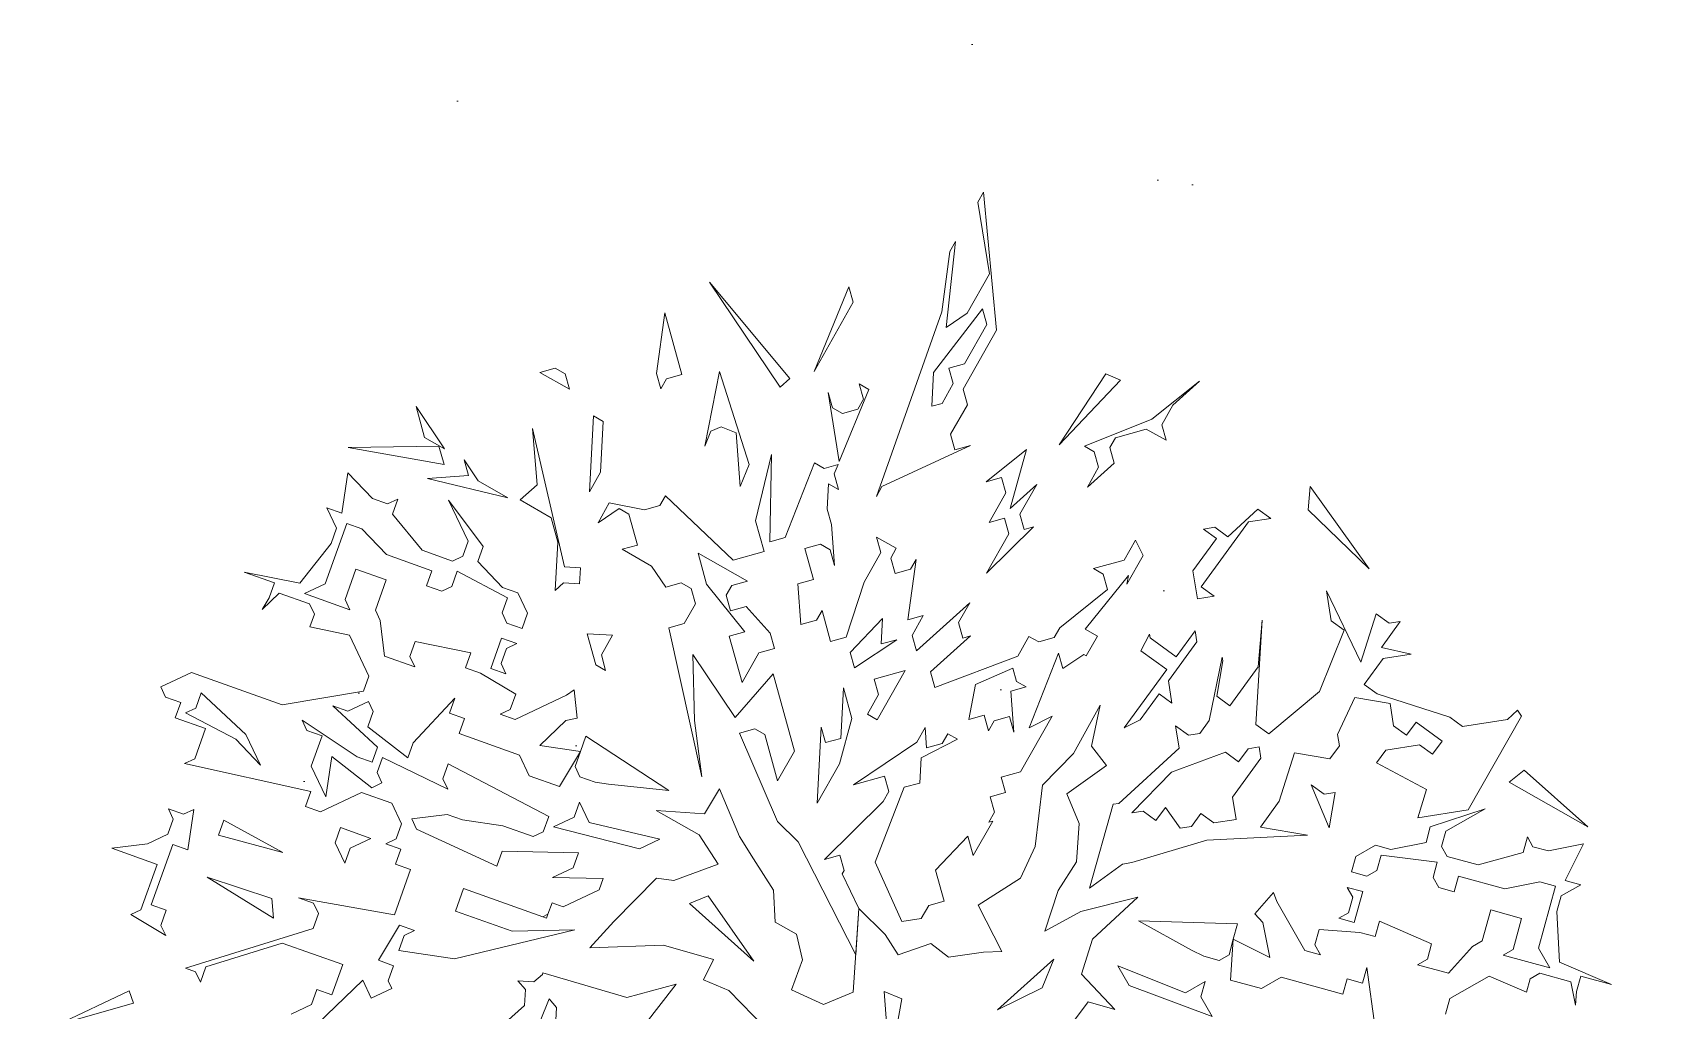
# Model space of a CAD drawing. Header units: millimetres. Extents: x -38151500 to -27467627, y -20617104 to -20349562.
# Drawn here: x -32393783 to -32392596, y -20491200 to -20490487 of the extents above; entities that cross this region are included whole.
import ezdxf

# ---------------------------------------------------------------- set-up
doc = ezdxf.new("R2010")
doc.units = ezdxf.units.MM
doc.header["$MEASUREMENT"] = 0
doc.layers.add('Новый_ГП_озеленение_газон_Ном._пера__74', color=74, linetype='Continuous', lineweight=20)
doc.layers.add('Новый_ГП_озеленение_кустарники_Ном._пера__10', color=7, linetype='Continuous', lineweight=5, true_color=0x616d3a)
pattern_1 = [(37.5, (5709271.23, 0), (-24.0004694, 734.119856), [0, -579.12, 0, -647.7, 0, -619.125]), (7.5, (5709271.2, 0), (674.284925, 1075.23765), [0, -312.42, 0, -521.97, 0, -200.025]), (327.5, (5708802.6, 0), (1186.488555, 2.155777), [0, -190.5, 0, -685.8, 0, -895.35]), (317.5, (5708802.6, 0), (1145.334679, 334.393985), [0, -95.25, 0, -449.58, 0, -514.35])]

msp = doc.modelspace()

# ---------------------------------------------------------------- hatches: boundary and pattern name
at = {"layer": 'Новый_ГП_озеленение_газон_Ном._пера__74', "linetype": 'Continuous', "lineweight": 20}
h = msp.add_hatch(dxfattribs=at)
h.set_pattern_fill('AR_SAND_0005', color=74, style=0, pattern_type=2)
h.set_pattern_definition(pattern_1)
h.paths.add_polyline_path([(-32398350.35, -20497367.72), (-32396559.02, -20498487.23), (-32385931.21, -20481480.46), (-32389482.56, -20479260.77), (-32391580.09, -20482659.05), (-32389868.85, -20483779.86)])
h = msp.add_hatch(dxfattribs=at)
h.set_pattern_fill('AR_SAND_0005', color=74, style=0, pattern_type=2)
h.set_pattern_definition(pattern_1)
h.paths.add_polyline_path([(-32399843.27, -20499759.47), (-32400546.81, -20500886.58), (-32376306.25, -20516314.19), (-32376128.16, -20516022.78), (-32367023.74, -20503608.39), (-32369114.56, -20502301.71, -0.3182453), (-32373938.91, -20505219.97, -0.0136448), (-32376453.02, -20505175.46, 0.258872), (-32380779.38, -20507125.97, -0.3493763), (-32386844.9, -20507972.13, -0.1724048), (-32392006.42, -20500598.54, -0.0780291), (-32392242.85, -20497436.84, -0.2668386), (-32389829.69, -20493744.62, -0.0041241), (-32387722.3, -20492991.46, 0.3045295), (-32386935.14, -20491985.23, -0.0082483), (-32387037.3, -20491100.93), (-32389717.06, -20489426.28), (-32395713.89, -20499021.83), (-32394834.76, -20499571.23), (-32396318.37, -20501945.51)])

# ---------------------------------------------------------------- linework, layer by layer
at = {"layer": 'Новый_ГП_озеленение_кустарники_Ном._пера__10', "color": 77, "lineweight": 5, "true_color": 0x616d3a}
for p, q in [((-32393089.35, -20490603.42), (-32393093.43, -20490610.62)), ((-32393079.73, -20490703.93), (-32393089.35, -20490603.42)), ((-32393093.43, -20490610.62), (-32393085.02, -20490662.91)), ((-32393113.81, -20490646.61), (-32393119.79, -20490690.75)), ((-32393116.67, -20490702.02), (-32393109.73, -20490639.41)), ((-32393109.73, -20490639.41), (-32393113.81, -20490646.61)), ((-32393230.51, -20490739.34), (-32393289.23, -20490668.93)), ((-32393289.23, -20490668.93), (-32393237.63, -20490745.68)), ((-32393187.51, -20490672.42), (-32393212.92, -20490734.08)), ((-32393184.39, -20490683.7), (-32393187.51, -20490672.42)), ((-32393085.02, -20490662.91), (-32393101.32, -20490691.7)), ((-32393212.92, -20490734.08), (-32393184.39, -20490683.7)), ((-32393321.85, -20490691.42), (-32393327.83, -20490735.56)), ((-32393309.36, -20490736.51), (-32393321.85, -20490691.42)), ((-32393119.79, -20490690.75), (-32393167.49, -20490825.35)), ((-32393125.78, -20490734.89), (-32393090.05, -20490688.58)), ((-32393101.32, -20490691.7), (-32393116.67, -20490702.02)), ((-32393090.05, -20490688.58), (-32393086.92, -20490699.86)), ((-32393104.18, -20490747.12), (-32393079.73, -20490703.93)), ((-32393086.92, -20490699.86), (-32393103.23, -20490728.65)), ((-32393401.72, -20490731.74), (-32393413, -20490734.87)), ((-32393394.52, -20490735.82), (-32393401.72, -20490731.74)), ((-32393103.23, -20490728.65), (-32393114.5, -20490731.77)), ((-32393114.5, -20490731.77), (-32393111.38, -20490743.05)), ((-32393413, -20490734.87), (-32393391.4, -20490747.09)), ((-32393391.4, -20490747.09), (-32393394.52, -20490735.82)), ((-32393327.83, -20490735.56), (-32393324.71, -20490746.83)), ((-32393324.71, -20490746.83), (-32393320.63, -20490739.63)), ((-32393320.63, -20490739.63), (-32393309.36, -20490736.51)), ((-32393292.66, -20490788.55), (-32393282, -20490734.19)), ((-32393282, -20490734.19), (-32393260.21, -20490801.92)), ((-32393237.63, -20490745.68), (-32393230.51, -20490739.34)), ((-32393172.85, -20490747.26), (-32393180.05, -20490743.19)), ((-32393180.05, -20490743.19), (-32393176.93, -20490754.46)), ((-32393127.05, -20490759.52), (-32393125.78, -20490734.89)), ((-32393111.38, -20490743.05), (-32393119.53, -20490757.44)), ((-32393000.01, -20490735.82), (-32393034.18, -20490787.76)), ((-32393034.18, -20490787.76), (-32392989.47, -20490740.51)), ((-32392989.47, -20490740.51), (-32393000.01, -20490735.82)), ((-32392931.76, -20490741.19), (-32392966.53, -20490769.03)), ((-32392951.18, -20490758.71), (-32392931.76, -20490741.19)), ((-32393199.48, -20490760.71), (-32393202.6, -20490749.43)), ((-32393202.6, -20490749.43), (-32393194.5, -20490799.79)), ((-32393194.5, -20490799.79), (-32393172.85, -20490747.26)), ((-32393176.93, -20490754.46), (-32393181.01, -20490761.66)), ((-32393119.53, -20490757.44), (-32393127.05, -20490759.52)), ((-32393101.06, -20490758.4), (-32393104.18, -20490747.12)), ((-32393482.55, -20490790.54), (-32393503.19, -20490759.84)), ((-32393503.19, -20490759.84), (-32393496.94, -20490782.39)), ((-32393373.88, -20490766.52), (-32393376.74, -20490821.94)), ((-32393366.68, -20490770.6), (-32393373.88, -20490766.52)), ((-32393192.28, -20490764.78), (-32393199.48, -20490760.71)), ((-32393181.01, -20490761.66), (-32393192.28, -20490764.78)), ((-32393113.29, -20490779.99), (-32393101.06, -20490758.4)), ((-32392966.53, -20490769.03), (-32393015.71, -20490788.72)), ((-32392959.34, -20490773.11), (-32392951.18, -20490758.71)), ((-32393414.89, -20490816.89), (-32393418.33, -20490775.67)), ((-32393418.33, -20490775.67), (-32393394.96, -20490876.66)), ((-32393368.59, -20490807.54), (-32393366.68, -20490770.6)), ((-32393288.2, -20490777.73), (-32393292.66, -20490788.55)), ((-32393280.56, -20490774.55), (-32393288.2, -20490777.73)), ((-32393269.75, -20490779.01), (-32393280.56, -20490774.55)), ((-32393266.9, -20490818.15), (-32393269.75, -20490779.01)), ((-32393110.17, -20490791.26), (-32393113.29, -20490779.99)), ((-32392993.16, -20490782.47), (-32392970.61, -20490776.23)), ((-32392970.61, -20490776.23), (-32392956.21, -20490784.38)), ((-32392956.21, -20490784.38), (-32392959.34, -20490773.11)), ((-32393486.59, -20490788.63), (-32393552.68, -20490789.52)), ((-32393552.68, -20490789.52), (-32393482.63, -20490802.05)), ((-32393496.94, -20490782.39), (-32393482.55, -20490790.54)), ((-32393482.63, -20490802.05), (-32393486.59, -20490788.63)), ((-32393163.42, -20490818.15), (-32393098.89, -20490788.14)), ((-32393098.89, -20490788.14), (-32393110.17, -20490791.26)), ((-32393058, -20490791.09), (-32393087.43, -20490814.65)), ((-32393069.91, -20490834.08), (-32393058, -20490791.09)), ((-32393015.71, -20490788.72), (-32393008.51, -20490792.79)), ((-32393008.51, -20490792.79), (-32393005.39, -20490804.07)), ((-32392997.23, -20490789.67), (-32392993.16, -20490782.47)), ((-32392994.11, -20490800.95), (-32392997.23, -20490789.67)), ((-32393457.83, -20490814.05), (-32393468.15, -20490798.7)), ((-32393468.15, -20490798.7), (-32393465.03, -20490809.97)), ((-32393260.21, -20490801.92), (-32393266.9, -20490818.15)), ((-32393243.91, -20490794.65), (-32393255.59, -20490843.01)), ((-32393245.27, -20490858.36), (-32393243.91, -20490794.65)), ((-32393212.66, -20490800.77), (-32393233.99, -20490855.24)), ((-32393205.46, -20490804.85), (-32393212.66, -20490800.77)), ((-32393195.44, -20490802.08), (-32393205.46, -20490804.85)), ((-32393198.26, -20490808.93), (-32393195.44, -20490802.08)), ((-32393013.54, -20490818.46), (-32392994.11, -20490800.95)), ((-32393005.39, -20490804.07), (-32393013.54, -20490818.46)), ((-32393553.06, -20490808.02), (-32393557.36, -20490837.53)), ((-32393534.94, -20490826.89), (-32393553.06, -20490808.02)), ((-32393465.03, -20490809.97), (-32393494.78, -20490812.14)), ((-32393494.78, -20490812.14), (-32393436.24, -20490826.27)), ((-32393436.24, -20490826.27), (-32393457.83, -20490814.05)), ((-32393427.25, -20490827.88), (-32393414.89, -20490816.89)), ((-32393376.74, -20490821.94), (-32393368.59, -20490807.54)), ((-32393203.29, -20490834.6), (-32393202.34, -20490816.12)), ((-32393202.34, -20490816.12), (-32393195.14, -20490820.2)), ((-32393195.14, -20490820.2), (-32393198.26, -20490808.93)), ((-32393087.43, -20490814.65), (-32393076.15, -20490811.53)), ((-32393076.15, -20490811.53), (-32393073.03, -20490822.8)), ((-32393050.48, -20490816.56), (-32393069.91, -20490834.08)), ((-32393062.71, -20490838.15), (-32393050.48, -20490816.56)), ((-32393523.92, -20490830.81), (-32393534.94, -20490826.89)), ((-32393516.45, -20490827.27), (-32393523.92, -20490830.81)), ((-32393520.37, -20490838.29), (-32393516.45, -20490827.27)), ((-32393454.25, -20490861.84), (-32393479.46, -20490828.02)), ((-32393479.46, -20490828.02), (-32393465.27, -20490857.91)), ((-32393404.58, -20490840.94), (-32393427.25, -20490827.88)), ((-32393321.33, -20490824.8), (-32393325.4, -20490832)), ((-32393271.89, -20490871.8), (-32393321.33, -20490824.8)), ((-32393167.49, -20490825.35), (-32393163.42, -20490818.15)), ((-32393073.03, -20490822.8), (-32393085.26, -20490844.4)), ((-32392852.61, -20490835.01), (-32392851.1, -20490818.02)), ((-32392851.1, -20490818.02), (-32392808.14, -20490878.26)), ((-32393557.36, -20490837.53), (-32393568.38, -20490833.61)), ((-32393568.38, -20490833.61), (-32393561.28, -20490848.55)), ((-32393498.71, -20490864.63), (-32393520.37, -20490838.29)), ((-32393362.35, -20490830.09), (-32393370.5, -20490844.49)), ((-32393370.5, -20490844.49), (-32393355.15, -20490834.17)), ((-32393336.68, -20490835.12), (-32393362.35, -20490830.09)), ((-32393355.15, -20490834.17), (-32393347.95, -20490838.24)), ((-32393347.95, -20490838.24), (-32393341.71, -20490860.79)), ((-32393325.4, -20490832), (-32393336.68, -20490835.12)), ((-32393200.17, -20490845.87), (-32393203.29, -20490834.6)), ((-32393059.59, -20490849.43), (-32393062.71, -20490838.15)), ((-32392911.17, -20490854.71), (-32392889.22, -20490834.52)), ((-32392889.22, -20490834.52), (-32392879.76, -20490841.41)), ((-32392808.14, -20490878.26), (-32392852.61, -20490835.01)), ((-32393569.51, -20490889.09), (-32393553.81, -20490845)), ((-32393561.28, -20490848.55), (-32393565.21, -20490859.57)), ((-32393553.81, -20490845), (-32393542.79, -20490848.93)), ((-32393542.79, -20490848.93), (-32393524.67, -20490867.8)), ((-32393399.77, -20490858.8), (-32393404.58, -20490840.94)), ((-32393255.59, -20490843.01), (-32393249.34, -20490865.56)), ((-32393198, -20490875.62), (-32393200.17, -20490845.87)), ((-32393087.17, -20490881.34), (-32393052.82, -20490847.55)), ((-32393070.86, -20490852.55), (-32393087.17, -20490881.34)), ((-32393085.26, -20490844.4), (-32393073.99, -20490841.27)), ((-32393073.99, -20490841.27), (-32393070.86, -20490852.55)), ((-32393052.82, -20490847.55), (-32393059.59, -20490849.43)), ((-32392896.11, -20490843.97), (-32392930.54, -20490891.25)), ((-32392928.79, -20490849.11), (-32392920.62, -20490847.83)), ((-32392919.34, -20490856), (-32392928.79, -20490849.11)), ((-32392920.62, -20490847.83), (-32392911.17, -20490854.71)), ((-32392879.76, -20490841.41), (-32392896.11, -20490843.97)), ((-32393565.21, -20490859.57), (-32393588, -20490888.71)), ((-32393476.67, -20490872.48), (-32393498.71, -20490864.63)), ((-32393465.27, -20490857.91), (-32393469.19, -20490868.93)), ((-32393458.17, -20490872.86), (-32393454.25, -20490861.84)), ((-32393401.83, -20490893.83), (-32393399.77, -20490858.8)), ((-32393341.71, -20490860.79), (-32393352.98, -20490863.91)), ((-32393352.98, -20490863.91), (-32393331.39, -20490876.14)), ((-32393233.99, -20490855.24), (-32393245.27, -20490858.36)), ((-32393219.6, -20490863.39), (-32393208.32, -20490860.27)), ((-32393213.35, -20490885.94), (-32393219.6, -20490863.39)), ((-32393208.32, -20490860.27), (-32393201.12, -20490864.34)), ((-32393201.12, -20490864.34), (-32393198, -20490875.62)), ((-32393152.91, -20490863.13), (-32393167.3, -20490854.98)), ((-32393167.3, -20490854.98), (-32393164.18, -20490866.25)), ((-32393156.98, -20490870.33), (-32393152.91, -20490863.13)), ((-32392978.5, -20490857.32), (-32392986.65, -20490871.71)), ((-32392972.9, -20490868.41), (-32392978.5, -20490857.32)), ((-32392936.56, -20490879.64), (-32392919.34, -20490856)), ((-32393524.67, -20490867.8), (-32393491.61, -20490879.57)), ((-32393469.19, -20490868.93), (-32393476.67, -20490872.48)), ((-32393440.06, -20490891.73), (-32393458.17, -20490872.86)), ((-32393331.39, -20490876.14), (-32393321.07, -20490891.49)), ((-32393291.32, -20490889.32), (-32393297.56, -20490866.77)), ((-32393297.56, -20490866.77), (-32393261.57, -20490887.15)), ((-32393249.34, -20490865.56), (-32393271.89, -20490871.8)), ((-32393164.18, -20490866.25), (-32393176.41, -20490887.85)), ((-32393153.86, -20490881.6), (-32393156.98, -20490870.33)), ((-32393144.49, -20490915.42), (-32393138.51, -20490871.28)), ((-32393138.51, -20490871.28), (-32393142.58, -20490878.48)), ((-32392986.65, -20490871.71), (-32393009.2, -20490877.96)), ((-32392984.79, -20490889.41), (-32392972.9, -20490868.41)), ((-32393588, -20490888.71), (-32393628.54, -20490880.48)), ((-32393628.54, -20490880.48), (-32393606.5, -20490888.33)), ((-32393606.5, -20490888.33), (-32393610.42, -20490899.35)), ((-32393547.09, -20490878.44), (-32393554.94, -20490900.48)), ((-32393525.05, -20490886.29), (-32393547.09, -20490878.44)), ((-32393532.9, -20490908.33), (-32393525.05, -20490886.29)), ((-32393491.61, -20490879.57), (-32393495.54, -20490890.6)), ((-32393477.04, -20490890.97), (-32393473.12, -20490879.95)), ((-32393473.12, -20490879.95), (-32393436.51, -20490899.2)), ((-32393395.65, -20490888.33), (-32393401.83, -20490893.83)), ((-32393383.97, -20490889.02), (-32393395.65, -20490888.33)), ((-32393394.96, -20490876.66), (-32393383.28, -20490877.34)), ((-32393383.28, -20490877.34), (-32393383.97, -20490889.02)), ((-32393321.07, -20490891.49), (-32393309.79, -20490888.37)), ((-32393309.79, -20490888.37), (-32393302.59, -20490892.44)), ((-32393261.57, -20490887.15), (-32393272.85, -20490890.28)), ((-32393224.63, -20490889.06), (-32393213.35, -20490885.94)), ((-32393176.41, -20490887.85), (-32393189.59, -20490927.91)), ((-32393142.58, -20490878.48), (-32393153.86, -20490881.6)), ((-32393015.19, -20490922.1), (-32392983.53, -20490882.99)), ((-32393009.2, -20490877.96), (-32393002, -20490882.03)), ((-32393002, -20490882.03), (-32392998.88, -20490893.31)), ((-32392983.53, -20490882.99), (-32392984.79, -20490889.41)), ((-32392933.35, -20490900.07), (-32392936.56, -20490879.64)), ((-32393615.53, -20490907.88), (-32393602.95, -20490895.8)), ((-32393610.42, -20490899.35), (-32393615.53, -20490907.88)), ((-32393602.95, -20490895.8), (-32393580.91, -20490903.65)), ((-32393584.46, -20490896.18), (-32393569.51, -20490889.09)), ((-32393551.39, -20490907.96), (-32393584.46, -20490896.18)), ((-32393495.54, -20490890.6), (-32393484.52, -20490894.52)), ((-32393484.52, -20490894.52), (-32393477.04, -20490890.97)), ((-32393436.51, -20490899.2), (-32393440.43, -20490910.22)), ((-32393429.04, -20490895.65), (-32393440.06, -20490891.73)), ((-32393421.94, -20490910.6), (-32393429.04, -20490895.65)), ((-32393302.59, -20490892.44), (-32393299.47, -20490903.72)), ((-32393263.48, -20490924.1), (-32393291.32, -20490889.32)), ((-32393272.85, -20490890.28), (-32393276.92, -20490897.47)), ((-32393276.92, -20490897.47), (-32393273.8, -20490908.75)), ((-32393222.46, -20490918.81), (-32393224.63, -20490889.06)), ((-32392998.88, -20490893.31), (-32393033.66, -20490921.15)), ((-32392921.09, -20490898.14), (-32392933.35, -20490900.07)), ((-32392930.54, -20490891.25), (-32392921.09, -20490898.14)), ((-32392835.69, -20490916.09), (-32392839.11, -20490894.3)), ((-32392839.11, -20490894.3), (-32392814.21, -20490946.21)), ((-32393580.91, -20490903.65), (-32393577.36, -20490911.13)), ((-32393577.36, -20490911.13), (-32393580.72, -20490920.57)), ((-32393554.94, -20490900.48), (-32393551.39, -20490907.96)), ((-32393529.35, -20490915.81), (-32393532.9, -20490908.33)), ((-32393440.43, -20490910.22), (-32393436.89, -20490917.69)), ((-32393425.87, -20490921.62), (-32393421.94, -20490910.6)), ((-32393299.47, -20490903.72), (-32393307.62, -20490918.11)), ((-32393273.8, -20490908.75), (-32393262.53, -20490905.63)), ((-32393262.53, -20490905.63), (-32393245.01, -20490925.05)), ((-32393207.11, -20490908.49), (-32393211.18, -20490915.69)), ((-32393200.86, -20490931.04), (-32393207.11, -20490908.49)), ((-32393099.4, -20490902.94), (-32393138.25, -20490937.97)), ((-32393107.55, -20490917.33), (-32393099.4, -20490902.94)), ((-32392814.21, -20490946.21), (-32392803, -20490910.95)), ((-32392803, -20490910.95), (-32392793.54, -20490917.84)), ((-32393580.72, -20490920.57), (-32393551.77, -20490926.45)), ((-32393526.18, -20490941.77), (-32393529.35, -20490915.81)), ((-32393436.89, -20490917.69), (-32393425.87, -20490921.62)), ((-32393307.62, -20490918.11), (-32393318.9, -20490921.24)), ((-32393318.9, -20490921.24), (-32393294.87, -20491029.9)), ((-32393211.18, -20490915.69), (-32393222.46, -20490918.81)), ((-32393186.47, -20490939.19), (-32393162.96, -20490914.47)), ((-32393162.96, -20490914.47), (-32393163.92, -20490932.94)), ((-32393133.22, -20490912.3), (-32393144.49, -20490915.42)), ((-32393141.37, -20490926.7), (-32393133.22, -20490912.3)), ((-32393104.43, -20490928.61), (-32393107.55, -20490917.33)), ((-32393033.66, -20490921.15), (-32393037.73, -20490928.35)), ((-32393006.19, -20490927.2), (-32393015.19, -20490922.1)), ((-32392948.81, -20490942.24), (-32392935.03, -20490923.32)), ((-32392935.03, -20490923.32), (-32392933.75, -20490931.5)), ((-32392886, -20490915.62), (-32392890.79, -20490991.73)), ((-32392889.04, -20490949.59), (-32392886, -20490915.62)), ((-32392844.33, -20490967.69), (-32392826.23, -20490922.97)), ((-32392826.23, -20490922.97), (-32392835.69, -20490916.09)), ((-32392785.37, -20490916.55), (-32392799.15, -20490935.47)), ((-32392793.54, -20490917.84), (-32392785.37, -20490916.55)), ((-32393551.77, -20490926.45), (-32393537.58, -20490956.34)), ((-32393503.76, -20490931.13), (-32393507.69, -20490942.15)), ((-32393463.23, -20490939.36), (-32393503.76, -20490931.13)), ((-32393440.81, -20490928.71), (-32393448.66, -20490950.75)), ((-32393429.79, -20490932.64), (-32393440.81, -20490928.71)), ((-32393437.26, -20490936.19), (-32393429.79, -20490932.64)), ((-32393359.92, -20490926.53), (-32393378.39, -20490925.57)), ((-32393378.39, -20490925.57), (-32393372.15, -20490948.12)), ((-32393368.07, -20490940.92), (-32393359.92, -20490926.53)), ((-32393274.75, -20490927.22), (-32393263.48, -20490924.1)), ((-32393265.39, -20490961.04), (-32393274.75, -20490927.22)), ((-32393245.01, -20490925.05), (-32393241.88, -20490936.33)), ((-32393189.59, -20490927.91), (-32393200.86, -20490931.04)), ((-32393152.64, -20490929.82), (-32393183.34, -20490950.46)), ((-32393163.92, -20490932.94), (-32393152.64, -20490929.82)), ((-32393138.25, -20490937.97), (-32393141.37, -20490926.7)), ((-32393127.93, -20490953.32), (-32393098.79, -20490927.05)), ((-32393098.79, -20490927.05), (-32393104.43, -20490928.61)), ((-32393056.21, -20490927.39), (-32393064.36, -20490941.79)), ((-32393049.01, -20490931.47), (-32393056.21, -20490927.39)), ((-32393037.73, -20490928.35), (-32393049.01, -20490931.47)), ((-32393014.34, -20490941.59), (-32393006.19, -20490927.2)), ((-32392974.61, -20490937.92), (-32392968.15, -20490925.74)), ((-32392968.15, -20490925.74), (-32392967.72, -20490928.46)), ((-32392967.72, -20490928.46), (-32392948.81, -20490942.24)), ((-32392933.75, -20490931.5), (-32392954.41, -20490959.86)), ((-32392799.15, -20490935.47), (-32392777.43, -20490940.43)), ((-32393504.14, -20490949.62), (-32393526.18, -20490941.77)), ((-32393507.69, -20490942.15), (-32393504.14, -20490949.62)), ((-32393467.16, -20490950.38), (-32393463.23, -20490939.36)), ((-32393441.19, -20490947.21), (-32393437.26, -20490936.19)), ((-32393437.64, -20490954.68), (-32393441.19, -20490947.21)), ((-32393364.95, -20490952.2), (-32393368.07, -20490940.92)), ((-32393300.16, -20490988.88), (-32393301.38, -20490940.66)), ((-32393301.38, -20490940.66), (-32393270.42, -20490986.71)), ((-32393253.16, -20490939.45), (-32393265.39, -20490961.04)), ((-32393241.88, -20490936.33), (-32393253.16, -20490939.45)), ((-32393183.34, -20490950.46), (-32393186.47, -20490939.19)), ((-32393064.36, -20490941.79), (-32393124.81, -20490964.6)), ((-32393055.95, -20490994.08), (-32393034.61, -20490939.62)), ((-32393034.61, -20490939.62), (-32393031.49, -20490950.89)), ((-32393031.49, -20490950.89), (-32393016.14, -20490940.57)), ((-32393016.14, -20490940.57), (-32393014.34, -20490941.59)), ((-32392955.7, -20490951.69), (-32392974.61, -20490937.92)), ((-32392924.76, -20490988.7), (-32392915.26, -20490942.55)), ((-32392914.84, -20490945.27), (-32392919.16, -20490971.07)), ((-32392915.26, -20490942.55), (-32392914.84, -20490945.27)), ((-32392797.86, -20490943.64), (-32392811.64, -20490962.55)), ((-32392777.43, -20490940.43), (-32392797.86, -20490943.64)), ((-32393667.03, -20490953.7), (-32393689.45, -20490964.34)), ((-32393600.91, -20490977.25), (-32393667.03, -20490953.7)), ((-32393537.58, -20490956.34), (-32393541.51, -20490967.36)), ((-32393456.14, -20490954.3), (-32393467.16, -20490950.38)), ((-32393430.55, -20490969.63), (-32393456.14, -20490954.3)), ((-32393448.66, -20490950.75), (-32393437.64, -20490954.68)), ((-32393372.15, -20490948.12), (-32393364.95, -20490952.2)), ((-32393270.42, -20490986.71), (-32393242.84, -20490954.8)), ((-32393242.84, -20490954.8), (-32393227.23, -20491011.17)), ((-32393168.95, -20490958.61), (-32393146.4, -20490952.37)), ((-32393165.83, -20490969.89), (-32393168.95, -20490958.61)), ((-32393146.4, -20490952.37), (-32393166.78, -20490988.36)), ((-32393124.81, -20490964.6), (-32393127.93, -20490953.32)), ((-32393095.06, -20490962.43), (-32393067.99, -20490950.6)), ((-32393067.99, -20490950.6), (-32393065.31, -20490960.26)), ((-32392986.69, -20490994.24), (-32392955.7, -20490951.69)), ((-32392909.7, -20490977.96), (-32392889.04, -20490949.59)), ((-32393689.45, -20490964.34), (-32393685.9, -20490971.82)), ((-32393663.86, -20490979.67), (-32393659.94, -20490968.64)), ((-32393659.94, -20490968.64), (-32393627.25, -20490998.91)), ((-32393541.51, -20490967.36), (-32393600.91, -20490977.25)), ((-32393434.47, -20490980.65), (-32393430.55, -20490969.63)), ((-32393393.56, -20490970.38), (-32393430.92, -20490988.12)), ((-32393387.77, -20490966.42), (-32393393.56, -20490970.38)), ((-32393385.68, -20490986.99), (-32393387.77, -20490966.42)), ((-32393193.4, -20491001.8), (-32393191.5, -20490964.86)), ((-32393191.5, -20490964.86), (-32393185.25, -20490987.41)), ((-32393173.98, -20490984.28), (-32393165.83, -20490969.89)), ((-32393100.09, -20490988.1), (-32393095.06, -20490962.43)), ((-32393058.11, -20490964.34), (-32393069.39, -20490967.46)), ((-32393069.39, -20490967.46), (-32393067.22, -20490997.21)), ((-32393065.31, -20490960.26), (-32393058.11, -20490964.34)), ((-32392961.3, -20490969.32), (-32392975.08, -20490988.23)), ((-32392951.84, -20490976.21), (-32392961.3, -20490969.32)), ((-32392954.41, -20490959.86), (-32392951.84, -20490976.21)), ((-32392919.16, -20490971.07), (-32392909.7, -20490977.96)), ((-32392881.33, -20490998.62), (-32392844.33, -20490967.69)), ((-32392811.64, -20490962.55), (-32392802.18, -20490969.44)), ((-32392802.18, -20490969.44), (-32392749.3, -20490986.25)), ((-32393685.9, -20490971.82), (-32393674.88, -20490975.74)), ((-32393674.88, -20490975.74), (-32393678.81, -20490986.76)), ((-32393671.34, -20490983.21), (-32393663.86, -20490979.67)), ((-32393634.73, -20491002.46), (-32393671.34, -20490983.21)), ((-32393531.24, -20491008.27), (-32393563.92, -20490978)), ((-32393563.92, -20490978), (-32393552.9, -20490981.93)), ((-32393552.9, -20490981.93), (-32393537.96, -20490974.83)), ((-32393534.41, -20490982.31), (-32393538.34, -20490993.33)), ((-32393537.96, -20490974.83), (-32393534.41, -20490982.31)), ((-32393505.27, -20491005.1), (-32393475.01, -20490972.42)), ((-32393475.01, -20490972.42), (-32393478.93, -20490983.44)), ((-32393441.94, -20490984.19), (-32393434.47, -20490980.65)), ((-32393023.67, -20491012.92), (-32393004.32, -20490977.64)), ((-32393004.32, -20490977.64), (-32393010.62, -20491007.49)), ((-32392818.53, -20490972.01), (-32392831.02, -20490999.09)), ((-32392792.73, -20490976.33), (-32392818.53, -20490972.01)), ((-32392790.16, -20490992.67), (-32392792.73, -20490976.33)), ((-32392707.16, -20490988), (-32392699.79, -20490981.22)), ((-32392699.79, -20490981.22), (-32392696.85, -20490985.59)), ((-32393678.81, -20490986.76), (-32393656.77, -20490994.61)), ((-32393656.77, -20490994.61), (-32393664.62, -20491016.65)), ((-32393582.79, -20490996.12), (-32393586.34, -20490988.65)), ((-32393586.34, -20490988.65), (-32393546.19, -20491015.37)), ((-32393538.34, -20490993.33), (-32393509.2, -20491016.12)), ((-32393478.93, -20490983.44), (-32393467.91, -20490987.36)), ((-32393467.91, -20490987.36), (-32393471.84, -20490998.38)), ((-32393430.92, -20490988.12), (-32393441.94, -20490984.19)), ((-32393412.81, -20491006.99), (-32393393.94, -20490988.87)), ((-32393393.94, -20490988.87), (-32393385.68, -20490986.99)), ((-32393294.87, -20491029.9), (-32393300.16, -20490988.88)), ((-32393256.02, -20490994.87), (-32393267.29, -20490997.99)), ((-32393248.82, -20490998.94), (-32393256.02, -20490994.87)), ((-32393210.66, -20491049.07), (-32393207.8, -20490993.65)), ((-32393207.8, -20490993.65), (-32393204.68, -20491004.93)), ((-32393185.25, -20490987.41), (-32393194.36, -20491020.28)), ((-32393166.78, -20490988.36), (-32393173.98, -20490984.28)), ((-32393137.99, -20491004.66), (-32393131.87, -20490993.87)), ((-32393131.87, -20490993.87), (-32393130.79, -20491008.74)), ((-32393088.81, -20490984.98), (-32393100.09, -20490988.1)), ((-32393085.69, -20490996.25), (-32393088.81, -20490984.98)), ((-32393081.62, -20490989.05), (-32393085.69, -20490996.25)), ((-32393070.34, -20490985.93), (-32393081.62, -20490989.05)), ((-32393067.22, -20490997.21), (-32393070.34, -20490985.93)), ((-32393062.23, -20491026.17), (-32393039.31, -20490985.68)), ((-32393039.31, -20490985.68), (-32393055.95, -20490994.08)), ((-32392975.08, -20490988.23), (-32392986.69, -20490994.24)), ((-32392946.71, -20491008.9), (-32392949.28, -20490992.55)), ((-32392949.28, -20490992.55), (-32392939.82, -20490999.44)), ((-32392931.65, -20490998.16), (-32392924.76, -20490988.7)), ((-32392890.79, -20490991.73), (-32392881.33, -20490998.62)), ((-32392780.7, -20490999.56), (-32392790.16, -20490992.67)), ((-32392773.81, -20490990.1), (-32392780.7, -20490999.56)), ((-32392754.9, -20491003.88), (-32392773.81, -20490990.1)), ((-32392749.3, -20490986.25), (-32392739.84, -20490993.14)), ((-32392739.84, -20490993.14), (-32392707.16, -20490988)), ((-32392696.85, -20490985.59), (-32392735.87, -20491053.92)), ((-32393616.61, -20491021.33), (-32393634.73, -20491002.46)), ((-32393627.25, -20490998.91), (-32393616.61, -20491021.33)), ((-32393571.77, -20491000.05), (-32393582.79, -20490996.12)), ((-32393579.62, -20491022.09), (-32393571.77, -20491000.05)), ((-32393509.2, -20491016.12), (-32393505.27, -20491005.1)), ((-32393471.84, -20490998.38), (-32393427.75, -20491014.08)), ((-32393383.29, -20491011.29), (-32393412.81, -20491006.99)), ((-32393379.37, -20491000.27), (-32393383.29, -20491011.29)), ((-32393318.83, -20491039.85), (-32393379.37, -20491000.27)), ((-32393267.29, -20490997.99), (-32393239.61, -20491062.35)), ((-32393239.46, -20491032.76), (-32393248.82, -20490998.94)), ((-32393204.68, -20491004.93), (-32393193.4, -20491001.8)), ((-32393184.04, -20491035.63), (-32393137.99, -20491004.66)), ((-32393108.24, -20491002.5), (-32393134.86, -20491015.94)), ((-32393130.79, -20491008.74), (-32393119.51, -20491005.62)), ((-32393119.51, -20491005.62), (-32393115.44, -20490998.42)), ((-32393115.44, -20490998.42), (-32393108.24, -20491002.5)), ((-32392939.82, -20490999.44), (-32392931.65, -20490998.16)), ((-32392831.02, -20490999.09), (-32392829.73, -20491007.26)), ((-32392795.76, -20491010.3), (-32392771.25, -20491006.44)), ((-32392771.25, -20491006.44), (-32392761.79, -20491013.33)), ((-32392761.79, -20491013.33), (-32392754.9, -20491003.88)), ((-32393664.62, -20491016.65), (-32393672.09, -20491020.2)), ((-32393564.68, -20491014.99), (-32393568.98, -20491044.5)), ((-32393535.54, -20491037.79), (-32393564.68, -20491014.99)), ((-32393546.19, -20491015.37), (-32393535.17, -20491019.29)), ((-32393535.17, -20491019.29), (-32393531.24, -20491008.27)), ((-32393527.69, -20491015.75), (-32393531.62, -20491026.77)), ((-32393480.06, -20491038.92), (-32393527.69, -20491015.75)), ((-32393427.75, -20491014.08), (-32393420.66, -20491029.03)), ((-32393398.62, -20491036.88), (-32393383.29, -20491011.29)), ((-32393383.29, -20491011.29), (-32393387.22, -20491022.31)), ((-32393227.23, -20491011.17), (-32393239.46, -20491032.76)), ((-32393134.86, -20491015.94), (-32393135.82, -20491034.41)), ((-32393046.4, -20491035.99), (-32393023.67, -20491012.92)), ((-32393010.62, -20491007.49), (-32392999.63, -20491021.63)), ((-32392990.6, -20491049.29), (-32392946.71, -20491008.9)), ((-32392912.74, -20491011.93), (-32392952.31, -20491026.52)), ((-32392903.28, -20491018.82), (-32392912.74, -20491011.93)), ((-32392907.6, -20491044.62), (-32392886.94, -20491016.25)), ((-32392896.39, -20491009.36), (-32392903.28, -20491018.82)), ((-32392888.22, -20491008.08), (-32392896.39, -20491009.36)), ((-32392886.94, -20491016.25), (-32392888.22, -20491008.08)), ((-32392862.42, -20491012.4), (-32392873.63, -20491047.65)), ((-32392836.62, -20491016.72), (-32392862.42, -20491012.4)), ((-32392829.73, -20491007.26), (-32392836.62, -20491016.72)), ((-32392802.65, -20491019.75), (-32392795.76, -20491010.3)), ((-32393672.09, -20491020.2), (-32393580, -20491040.58)), ((-32393568.98, -20491044.5), (-32393579.62, -20491022.09)), ((-32393531.62, -20491026.77), (-32393528.07, -20491034.24)), ((-32393479.69, -20491020.43), (-32393483.61, -20491031.45)), ((-32393406.47, -20491058.92), (-32393479.69, -20491020.43)), ((-32393420.66, -20491029.03), (-32393398.62, -20491036.88)), ((-32393387.22, -20491022.31), (-32393383.67, -20491029.78)), ((-32393383.67, -20491029.78), (-32393372.65, -20491033.71)), ((-32393194.36, -20491020.28), (-32393210.66, -20491049.07)), ((-32393161.49, -20491029.38), (-32393184.04, -20491035.63)), ((-32393158.37, -20491040.66), (-32393161.49, -20491029.38)), ((-32393076.33, -20491030.07), (-32393062.23, -20491026.17)), ((-32393073.2, -20491041.35), (-32393076.33, -20491030.07)), ((-32392999.63, -20491021.63), (-32393028.52, -20491042.16)), ((-32392952.31, -20491026.52), (-32392981.15, -20491056.18)), ((-32392766.11, -20491039.13), (-32392802.65, -20491019.75)), ((-32392705.96, -20491033.64), (-32392695.03, -20491024.9)), ((-32392695.03, -20491024.9), (-32392648.49, -20491066.42)), ((-32393580, -20491040.58), (-32393583.93, -20491051.6)), ((-32393572.91, -20491055.52), (-32393543.02, -20491041.33)), ((-32393543.02, -20491041.33), (-32393520.97, -20491049.18)), ((-32393528.07, -20491034.24), (-32393535.54, -20491037.79)), ((-32393483.61, -20491031.45), (-32393480.06, -20491038.92)), ((-32393372.65, -20491033.71), (-32393362.81, -20491035.14)), ((-32393362.81, -20491035.14), (-32393318.83, -20491039.85)), ((-32393292.92, -20491056.93), (-32393281.8, -20491038.68)), ((-32393281.8, -20491038.68), (-32393267.31, -20491073.49)), ((-32393147.09, -20491037.53), (-32393168.43, -20491092)), ((-32393162.44, -20491047.85), (-32393158.37, -20491040.66)), ((-32393135.82, -20491034.41), (-32393147.09, -20491037.53)), ((-32393084.48, -20491044.47), (-32393073.2, -20491041.35)), ((-32393051.61, -20491080.7), (-32393046.4, -20491035.99)), ((-32393028.52, -20491042.16), (-32393019.46, -20491063.92)), ((-32392850.4, -20491035.63), (-32392840.94, -20491042.52)), ((-32392837.09, -20491067.03), (-32392850.4, -20491035.63)), ((-32392840.94, -20491042.52), (-32392832.77, -20491041.23)), ((-32392832.77, -20491041.23), (-32392837.09, -20491067.03)), ((-32392772.65, -20491059.7), (-32392766.11, -20491039.13)), ((-32392648.49, -20491066.42), (-32392705.96, -20491033.64)), ((-32393672.85, -20491057.19), (-32393683.87, -20491053.26)), ((-32393683.87, -20491053.26), (-32393680.32, -20491060.73)), ((-32393665.37, -20491053.64), (-32393672.85, -20491057.19)), ((-32393669.67, -20491083.15), (-32393665.37, -20491053.64)), ((-32393583.93, -20491051.6), (-32393572.91, -20491055.52)), ((-32393520.97, -20491049.18), (-32393513.88, -20491064.13)), ((-32393384.05, -20491048.28), (-32393387.97, -20491059.3)), ((-32393376.95, -20491063.22), (-32393384.05, -20491048.28)), ((-32393296.79, -20491072.15), (-32393327.96, -20491054.5)), ((-32393327.96, -20491054.5), (-32393292.92, -20491056.93)), ((-32393205.37, -20491090.09), (-32393162.44, -20491047.85)), ((-32393081.36, -20491055.74), (-32393084.48, -20491044.47)), ((-32393011.89, -20491111.08), (-32392994.69, -20491049.93)), ((-32392994.69, -20491049.93), (-32392990.6, -20491049.29)), ((-32392963.52, -20491061.78), (-32392956.63, -20491052.32)), ((-32392956.63, -20491052.32), (-32392945.89, -20491067.38)), ((-32392905.03, -20491060.96), (-32392907.6, -20491044.62)), ((-32392873.63, -20491047.65), (-32392887.4, -20491066.57)), ((-32392735.87, -20491053.92), (-32392772.65, -20491059.7)), ((-32392763.45, -20491066.43), (-32392723.42, -20491053.12)), ((-32392723.42, -20491053.12), (-32392752.16, -20491069.52)), ((-32393680.32, -20491060.73), (-32393684.24, -20491071.75)), ((-32393643.33, -20491061.49), (-32393647.26, -20491072.51)), ((-32393600.47, -20491085.02), (-32393643.33, -20491061.49)), ((-32393513.88, -20491064.13), (-32393517.8, -20491075.15)), ((-32393506.41, -20491060.58), (-32393480.44, -20491057.41)), ((-32393502.86, -20491068.05), (-32393506.41, -20491060.58)), ((-32393480.44, -20491057.41), (-32393469.42, -20491061.34)), ((-32393469.42, -20491061.34), (-32393439.91, -20491065.64)), ((-32393439.91, -20491065.64), (-32393417.87, -20491073.49)), ((-32393410.39, -20491069.94), (-32393406.47, -20491058.92)), ((-32393387.97, -20491059.3), (-32393402.92, -20491066.39)), ((-32393402.92, -20491066.39), (-32393340.34, -20491082.47)), ((-32393325.4, -20491075.38), (-32393376.95, -20491063.22)), ((-32393239.61, -20491062.35), (-32393224.59, -20491077.39)), ((-32393096.88, -20491087.36), (-32393082.61, -20491062.16)), ((-32393085.43, -20491062.94), (-32393081.36, -20491055.74)), ((-32393082.61, -20491062.16), (-32393085.43, -20491062.94)), ((-32393019.46, -20491063.92), (-32393021.4, -20491091.95)), ((-32392981.15, -20491056.18), (-32392972.97, -20491054.89)), ((-32392972.97, -20491054.89), (-32392963.52, -20491061.78)), ((-32392945.89, -20491067.38), (-32392937.72, -20491066.1)), ((-32392937.72, -20491066.1), (-32392930.83, -20491056.64)), ((-32392930.83, -20491056.64), (-32392921.38, -20491063.53)), ((-32392921.38, -20491063.53), (-32392905.03, -20491060.96)), ((-32392766.54, -20491077.71), (-32392763.45, -20491066.43)), ((-32393684.24, -20491071.75), (-32393699.19, -20491078.85)), ((-32393647.26, -20491072.51), (-32393600.47, -20491085.02)), ((-32393558.34, -20491066.92), (-32393562.26, -20491077.94)), ((-32393562.26, -20491077.94), (-32393555.17, -20491092.89)), ((-32393536.3, -20491074.77), (-32393558.34, -20491066.92)), ((-32393551.24, -20491081.87), (-32393536.3, -20491074.77)), ((-32393517.8, -20491075.15), (-32393525.28, -20491078.7)), ((-32393444.21, -20491095.15), (-32393502.86, -20491068.05)), ((-32393417.87, -20491073.49), (-32393410.39, -20491069.94)), ((-32393340.34, -20491082.47), (-32393325.4, -20491075.38)), ((-32393282.78, -20491093.54), (-32393296.79, -20491072.15)), ((-32393267.31, -20491073.49), (-32393257.16, -20491089.69)), ((-32393224.59, -20491077.39), (-32393182.47, -20491159.65)), ((-32393124.28, -20491097.98), (-32393100.78, -20491073.26)), ((-32393100.78, -20491073.26), (-32393096.88, -20491087.36)), ((-32392926.33, -20491075.97), (-32392981.03, -20491092.44)), ((-32392853, -20491072.33), (-32392926.33, -20491075.97)), ((-32392887.4, -20491066.57), (-32392853, -20491072.33)), ((-32392792.19, -20491082.82), (-32392766.54, -20491077.71)), ((-32392752.16, -20491069.52), (-32392755.25, -20491080.8)), ((-32392695.75, -20491084.95), (-32392692.66, -20491073.67)), ((-32392692.66, -20491073.67), (-32392688.56, -20491080.86)), ((-32393699.19, -20491078.85), (-32393725.15, -20491082.02)), ((-32393725.15, -20491082.02), (-32393692.09, -20491093.79)), ((-32393696.4, -20491123.31), (-32393680.7, -20491079.23)), ((-32393680.7, -20491079.23), (-32393669.67, -20491083.15)), ((-32393555.17, -20491092.89), (-32393551.24, -20491081.87)), ((-32393525.28, -20491078.7), (-32393514.26, -20491082.62)), ((-32393514.26, -20491082.62), (-32393518.18, -20491093.64)), ((-32393440.28, -20491084.13), (-32393444.21, -20491095.15)), ((-32393384.8, -20491085.26), (-32393440.28, -20491084.13)), ((-32393388.73, -20491096.28), (-32393384.8, -20491085.26)), ((-32393257.16, -20491089.69), (-32393242.55, -20491112.53)), ((-32393194.1, -20491086.97), (-32393205.37, -20491090.09)), ((-32393190.98, -20491098.24), (-32393194.1, -20491086.97)), ((-32393062.37, -20491103.9), (-32393051.61, -20491080.7)), ((-32392820.93, -20491099.21), (-32392817.85, -20491087.93)), ((-32392817.85, -20491087.93), (-32392803.47, -20491079.73)), ((-32392803.47, -20491079.73), (-32392792.19, -20491082.82)), ((-32392799.38, -20491086.92), (-32392802.46, -20491098.2)), ((-32392758.34, -20491092.08), (-32392799.38, -20491086.92)), ((-32392755.25, -20491080.8), (-32392751.15, -20491087.99)), ((-32392751.15, -20491087.99), (-32392728.59, -20491094.16)), ((-32392728.59, -20491094.16), (-32392695.75, -20491084.95)), ((-32392688.56, -20491080.86), (-32392677.28, -20491083.94)), ((-32392677.28, -20491083.94), (-32392651.62, -20491078.84)), ((-32392651.62, -20491078.84), (-32392664.98, -20491105.5)), ((-32393692.09, -20491093.79), (-32393703.87, -20491126.86)), ((-32393507.16, -20491097.57), (-32393518.94, -20491130.63)), ((-32393518.18, -20491093.64), (-32393507.16, -20491097.57)), ((-32393403.67, -20491103.38), (-32393388.73, -20491096.28)), ((-32393315.29, -20491105.37), (-32393282.78, -20491093.54)), ((-32393192.33, -20491100.64), (-32393190.98, -20491098.24)), ((-32393180.16, -20491125.83), (-32393192.33, -20491100.64)), ((-32393168.43, -20491092), (-32393148.78, -20491135.43)), ((-32393118.04, -20491120.53), (-32393124.28, -20491097.98)), ((-32393021.4, -20491091.95), (-32393034.83, -20491112.85)), ((-32392987.84, -20491093.51), (-32393011.89, -20491111.08)), ((-32392981.03, -20491092.44), (-32392987.84, -20491093.51)), ((-32392809.65, -20491102.3), (-32392820.93, -20491099.21)), ((-32392802.46, -20491098.2), (-32392809.65, -20491102.3)), ((-32392761.43, -20491103.37), (-32392758.34, -20491092.08)), ((-32393655.68, -20491103.01), (-32393607.23, -20491132.99)), ((-32393608.48, -20491118.54), (-32393655.68, -20491103.01)), ((-32393474.48, -20491127.84), (-32393468.59, -20491111.31)), ((-32393468.59, -20491111.31), (-32393410.73, -20491131.91)), ((-32393366.69, -20491104.13), (-32393403.67, -20491103.38)), ((-32393395.79, -20491124.82), (-32393369.63, -20491112.4)), ((-32393369.63, -20491112.4), (-32393366.69, -20491104.13)), ((-32393358.93, -20491135.45), (-32393327.86, -20491103.8)), ((-32393327.86, -20491103.8), (-32393315.29, -20491105.37)), ((-32393242.55, -20491112.53), (-32393241.35, -20491135.85)), ((-32393093.32, -20491123.58), (-32393062.37, -20491103.9)), ((-32393034.83, -20491112.85), (-32393044.62, -20491142.45)), ((-32392819.92, -20491117.68), (-32392824.02, -20491110.5)), ((-32392824.02, -20491110.5), (-32392812.74, -20491113.58)), ((-32392812.74, -20491113.58), (-32392818.91, -20491136.15)), ((-32392757.33, -20491110.55), (-32392761.43, -20491103.37)), ((-32392746.05, -20491113.64), (-32392757.33, -20491110.55)), ((-32392742.96, -20491102.36), (-32392746.05, -20491113.64)), ((-32392709.11, -20491111.62), (-32392742.96, -20491102.36)), ((-32392683.45, -20491106.51), (-32392709.11, -20491111.62)), ((-32392684.52, -20491154.73), (-32392672.17, -20491109.6)), ((-32392672.17, -20491109.6), (-32392683.45, -20491106.51)), ((-32392653.7, -20491108.59), (-32392668.07, -20491116.78)), ((-32392664.98, -20491105.5), (-32392653.7, -20491108.59)), ((-32393685.37, -20491127.23), (-32393696.4, -20491123.31)), ((-32393607.23, -20491132.99), (-32393608.48, -20491118.54)), ((-32393518.94, -20491130.63), (-32393588.98, -20491118.1)), ((-32393588.98, -20491118.1), (-32393577.96, -20491122.02)), ((-32393577.96, -20491122.02), (-32393574.42, -20491129.5)), ((-32393407, -20491130.14), (-32393404.05, -20491121.87)), ((-32393404.05, -20491121.87), (-32393395.79, -20491124.82)), ((-32393303.75, -20491122.31), (-32393290.05, -20491116.61)), ((-32393256.76, -20491164.38), (-32393303.75, -20491122.31)), ((-32393290.05, -20491116.61), (-32393256.76, -20491164.38)), ((-32393184.33, -20491186.99), (-32393180.16, -20491125.83)), ((-32393182.47, -20491159.65), (-32393180.16, -20491125.83)), ((-32393180.16, -20491125.83), (-32393161, -20491144.95)), ((-32393134.75, -20491133.25), (-32393129.31, -20491123.65)), ((-32393129.31, -20491123.65), (-32393118.04, -20491120.53)), ((-32393075.93, -20491157.18), (-32393093.32, -20491123.58)), ((-32393018.28, -20491128.08), (-32392976.7, -20491117.59)), ((-32392976.7, -20491117.59), (-32393009.82, -20491148.39)), ((-32392891.3, -20491129.82), (-32392877.81, -20491114.16)), ((-32392877.81, -20491114.16), (-32392875.33, -20491120.71)), ((-32392875.33, -20491120.71), (-32392854.84, -20491156.64)), ((-32392823.01, -20491128.97), (-32392819.92, -20491117.68)), ((-32392668.07, -20491116.78), (-32392671.16, -20491128.07)), ((-32393703.87, -20491126.86), (-32393711.34, -20491130.4)), ((-32393711.34, -20491130.4), (-32393685.75, -20491145.73)), ((-32393689.3, -20491138.25), (-32393685.37, -20491127.23)), ((-32393574.42, -20491129.5), (-32393578.34, -20491140.52)), ((-32393433.15, -20491142.56), (-32393474.48, -20491127.84)), ((-32393410.73, -20491131.91), (-32393407, -20491130.14)), ((-32393407, -20491130.14), (-32393410.73, -20491131.91)), ((-32393410.73, -20491131.91), (-32393407.98, -20491132.89)), ((-32393407.98, -20491132.89), (-32393407, -20491130.14)), ((-32393376.46, -20491154.65), (-32393358.93, -20491135.45)), ((-32393241.35, -20491135.85), (-32393225.77, -20491144.68)), ((-32393148.78, -20491135.43), (-32393134.75, -20491133.25)), ((-32393044.62, -20491142.45), (-32393018.28, -20491128.08)), ((-32392937.61, -20491156.23), (-32392976.37, -20491134.92)), ((-32392976.37, -20491134.92), (-32392904.07, -20491137.11)), ((-32392904.07, -20491137.11), (-32392907.16, -20491148.39)), ((-32392885.61, -20491136.1), (-32392891.3, -20491129.82)), ((-32392880.5, -20491161.75), (-32392885.61, -20491136.1)), ((-32392830.2, -20491133.06), (-32392823.01, -20491128.97)), ((-32392818.91, -20491136.15), (-32392830.2, -20491133.06)), ((-32392803.53, -20491146.43), (-32392800.44, -20491135.14)), ((-32392800.44, -20491135.14), (-32392762.49, -20491151.59)), ((-32392725.56, -20491149.57), (-32392719.38, -20491127)), ((-32392719.38, -20491127), (-32392696.81, -20491133.18)), ((-32392696.81, -20491133.18), (-32392702.99, -20491155.74)), ((-32392671.16, -20491128.07), (-32392669.14, -20491165.01)), ((-32393685.75, -20491145.73), (-32393689.3, -20491138.25)), ((-32393578.34, -20491140.52), (-32393671.44, -20491169.45)), ((-32393530.71, -20491163.69), (-32393515.39, -20491138.1)), ((-32393511.84, -20491145.58), (-32393515.77, -20491156.6)), ((-32393515.39, -20491138.1), (-32393504.37, -20491142.03)), ((-32393504.37, -20491142.03), (-32393511.84, -20491145.58)), ((-32393475.18, -20491162.51), (-32393387.41, -20491141.56)), ((-32393387.41, -20491141.56), (-32393433.15, -20491142.56)), ((-32393225.77, -20491144.68), (-32393221.42, -20491163.29)), ((-32393161, -20491144.95), (-32393151.45, -20491159.69)), ((-32393009.82, -20491148.39), (-32393017.93, -20491173.88)), ((-32392907.16, -20491148.39), (-32392910.25, -20491159.67)), ((-32392909.24, -20491178.14), (-32392907.16, -20491148.39)), ((-32392907.16, -20491148.39), (-32392880.5, -20491161.75)), ((-32392847.66, -20491152.54), (-32392844.57, -20491141.26)), ((-32392844.57, -20491141.26), (-32392814.82, -20491143.34)), ((-32392814.82, -20491143.34), (-32392803.53, -20491146.43)), ((-32392732.74, -20491153.67), (-32392725.56, -20491149.57)), ((-32393656.62, -20491168.52), (-32393600.76, -20491151.16)), ((-32393600.76, -20491151.16), (-32393556.68, -20491166.86)), ((-32393515.77, -20491156.6), (-32393475.18, -20491162.51)), ((-32393322.8, -20491152.74), (-32393376.46, -20491154.65)), ((-32393286.19, -20491163.03), (-32393322.8, -20491152.74)), ((-32393151.45, -20491159.69), (-32393127.65, -20491151.49)), ((-32393127.65, -20491151.49), (-32393114.96, -20491161.52)), ((-32393114.96, -20491161.52), (-32393089.34, -20491157.66)), ((-32393089.34, -20491157.66), (-32393075.93, -20491157.18)), ((-32392928.72, -20491160.68), (-32392937.61, -20491156.23)), ((-32392917.44, -20491163.77), (-32392928.72, -20491160.68)), ((-32392910.25, -20491159.67), (-32392917.44, -20491163.77)), ((-32392854.84, -20491156.64), (-32392843.56, -20491159.73)), ((-32392843.56, -20491159.73), (-32392847.66, -20491152.54)), ((-32392762.49, -20491151.59), (-32392765.58, -20491162.87)), ((-32392750.2, -20491173.15), (-32392732.74, -20491153.67)), ((-32392702.99, -20491155.74), (-32392710.17, -20491159.84)), ((-32392710.17, -20491159.84), (-32392676.32, -20491169.11)), ((-32392676.32, -20491169.11), (-32392684.52, -20491154.73)), ((-32393671.44, -20491169.45), (-32393664.09, -20491172.07)), ((-32393664.09, -20491172.07), (-32393660.54, -20491179.54)), ((-32393660.54, -20491179.54), (-32393656.62, -20491168.52)), ((-32393556.68, -20491166.86), (-32393564.53, -20491188.9)), ((-32393519.69, -20491167.62), (-32393530.71, -20491163.69)), ((-32393523.62, -20491178.64), (-32393519.69, -20491167.62)), ((-32393411.03, -20491173.96), (-32393410.71, -20491172.76)), ((-32393410.71, -20491172.76), (-32393349.43, -20491190.78)), ((-32393293.57, -20491178.01), (-32393286.19, -20491163.03)), ((-32393221.42, -20491163.29), (-32393229.29, -20491185.28)), ((-32393037.95, -20491162.99), (-32393079.2, -20491199.85)), ((-32393046.52, -20491183.78), (-32393037.95, -20491162.99)), ((-32392983.12, -20491182.18), (-32392991.31, -20491167.81)), ((-32392991.31, -20491167.81), (-32392942.08, -20491187.35)), ((-32392809.71, -20491168.99), (-32392812.79, -20491180.28)), ((-32392803.59, -20491213.12), (-32392809.71, -20491168.99)), ((-32392765.58, -20491162.87), (-32392772.77, -20491166.97)), ((-32392772.77, -20491166.97), (-32392750.2, -20491173.15)), ((-32392683.51, -20491173.2), (-32392690.69, -20491177.3)), ((-32392660.94, -20491179.38), (-32392683.51, -20491173.2)), ((-32392669.14, -20491165.01), (-32392631.19, -20491181.46)), ((-32393575.55, -20491184.98), (-32393579.47, -20491196)), ((-32393564.53, -20491188.9), (-32393575.55, -20491184.98)), ((-32393575.13, -20491209.96), (-32393542.11, -20491178.26)), ((-32393542.11, -20491178.26), (-32393535.9, -20491191.34)), ((-32393535.9, -20491191.34), (-32393520.95, -20491184.24)), ((-32393520.95, -20491184.24), (-32393523.62, -20491178.64)), ((-32393423.39, -20491184.95), (-32393428.89, -20491178.77)), ((-32393428.89, -20491178.77), (-32393417.21, -20491179.46)), ((-32393424.08, -20491196.63), (-32393423.39, -20491184.95)), ((-32393417.21, -20491179.46), (-32393411.03, -20491173.96)), ((-32393313.61, -20491181.14), (-32393354.29, -20491233.58)), ((-32393349.43, -20491190.78), (-32393313.61, -20491181.14)), ((-32393275.08, -20491185.63), (-32393293.57, -20491178.01)), ((-32393079.2, -20491199.85), (-32393046.52, -20491183.78)), ((-32393017.93, -20491173.88), (-32392993.65, -20491199.51)), ((-32392922.6, -20491204.81), (-32392983.12, -20491182.18)), ((-32392942.08, -20491187.35), (-32392927.71, -20491179.15)), ((-32392927.71, -20491179.15), (-32392930.8, -20491190.44)), ((-32392886.67, -20491184.32), (-32392909.24, -20491178.14)), ((-32392872.3, -20491176.12), (-32392886.67, -20491184.32)), ((-32392827.17, -20491188.47), (-32392872.3, -20491176.12)), ((-32392824.08, -20491177.19), (-32392827.17, -20491188.47)), ((-32392812.79, -20491180.28), (-32392824.08, -20491177.19)), ((-32392720.45, -20491175.22), (-32392749.19, -20491191.62)), ((-32392693.34, -20491186.97), (-32392720.45, -20491175.22)), ((-32392690.69, -20491177.3), (-32392693.34, -20491186.97)), ((-32392657.54, -20491196.48), (-32392660.94, -20491179.38)), ((-32392653.75, -20491175.28), (-32392656.84, -20491186.56)), ((-32392631.19, -20491181.46), (-32392653.75, -20491175.28)), ((-32393712.47, -20491185.88), (-32393764.78, -20491210.72)), ((-32393764.78, -20491210.72), (-32393709.31, -20491194.98)), ((-32393709.31, -20491194.98), (-32393712.47, -20491185.88)), ((-32393579.47, -20491196), (-32393594.42, -20491203.09)), ((-32393442.62, -20491213.12), (-32393424.08, -20491196.63)), ((-32393406.22, -20491191.82), (-32393419.95, -20491226.17)), ((-32393400.72, -20491198.01), (-32393406.22, -20491191.82)), ((-32393248.15, -20491213.55), (-32393275.08, -20491185.63)), ((-32393229.29, -20491185.28), (-32393206.09, -20491196.05)), ((-32393206.09, -20491196.05), (-32393184.33, -20491186.99)), ((-32393157.84, -20491241.11), (-32393161.81, -20491186.49)), ((-32393161.81, -20491186.49), (-32393148.88, -20491191.83)), ((-32393148.88, -20491191.83), (-32393157.84, -20491241.11)), ((-32393012.98, -20491193.94), (-32393042.48, -20491233.45)), ((-32392993.65, -20491199.51), (-32393012.98, -20491193.94)), ((-32392930.8, -20491190.44), (-32392922.6, -20491204.81)), ((-32392749.19, -20491191.62), (-32392752.28, -20491202.9)), ((-32392656.84, -20491186.56), (-32392657.54, -20491196.48)), ((-32393402.09, -20491221.36), (-32393400.72, -20491198.01))]:
    msp.add_line(p, q, dxfattribs=at)

doc.saveas('drawing.dxf')
